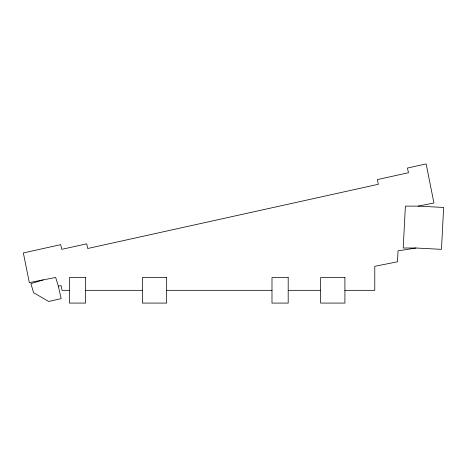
<?xml version="1.0" encoding="UTF-8"?>
<svg xmlns="http://www.w3.org/2000/svg" width="467" height="467" viewBox="0 0 467 467"><rect width="100%" height="100%" fill="white"/><g stroke="black" fill="none" stroke-linecap="round" stroke-linejoin="round"><path stroke-width="0.7" d="M43.075 279.92L30.875 283.65L33.659 292.756L48.696 301.466L61.165 298.623L58.334 286.183L55.661 277.445L29.31 282.628L23.35 252.921L60.733 244.661L61.767 249.331L86.693 243.827L87.726 248.497L378.352 184.278L377.318 179.602L408.473 172.72L407.44 168.05L426.137 163.917L433.942 203.017L418.169 206.122L405.391 206.122L403.208 248.012L415.98 248.012L441.467 249.343L443.65 207.453L418.169 206.122M58.334 286.183L61.101 285.553L62.041 290.322L69.437 290.322M415.98 248.012L398.036 250.861L397.505 261.777L374.773 266.318L374.773 290.322L344.909 290.322M85.642 290.322L142.359 290.322M166.661 290.322L271.987 290.322M288.192 290.322L320.601 290.322M85.642 277.561L69.437 277.561L69.437 303.083L85.642 303.083L85.642 277.561M166.661 277.561L142.359 277.561L142.359 303.083L166.661 303.083L166.661 277.561M288.192 277.561L271.987 277.561L271.987 303.083L288.192 303.083L288.192 277.561M344.909 277.561L320.601 277.561L320.601 303.083L344.909 303.083L344.909 277.561"/></g></svg>
